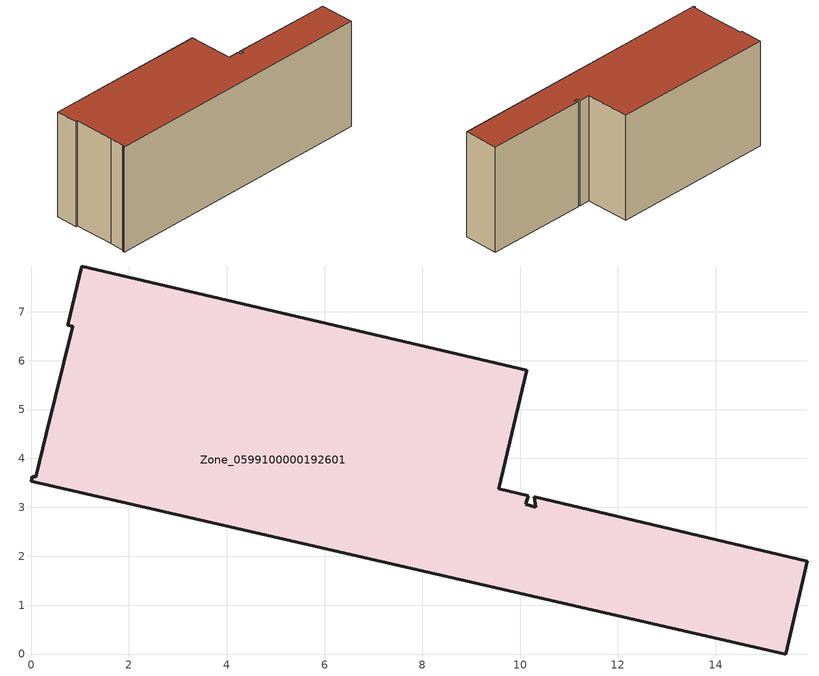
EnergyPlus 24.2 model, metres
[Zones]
Zone_0599100000192601
 floor ground (C_G): 0.75,6.73 1.04,7.93 10.14,5.8 9.57,3.38 10.16,3.24 10.12,3.06 10.31,3 10.29,3.21 15.88,1.9 15.43,0 0,3.54 0.02,3.63 0.1,3.62 0.31,4.5 0.85,6.71 z0
 wall outside (C_F): 1.04,7.93 0.75,6.73 0.85,6.71 0.31,4.5 0.1,3.62 0.02,3.63 0,3.54 15.43,0 15.88,1.9 10.29,3.21 10.31,3 10.12,3.06 10.16,3.24 9.57,3.38 10.14,5.8 1.04,7.93 z0:6.03
 roof outside (C_R): 10.12,3.06 10.16,3.24 9.57,3.38 10.14,5.8 1.04,7.93 0.75,6.73 0.85,6.71 0.31,4.5 0.1,3.62 0.02,3.63 0,3.54 15.43,0 15.88,1.9 10.29,3.21 10.31,3 z6.03
[BUILDING]
Pand.0599100000192601: North Axis=0; Terrain=City; Loads Convergence Tolerance Value=0.04; Temperature Convergence Tolerance Value=0.4; Solar Distribution=FullExterior; Maximum Number of Warmup Days=25; Minimum Number of Warmup Days=1
[Site:Location]
Rotterdam.The.Hague.AP_ZH_NLD Design_Conditions: Latitude=51.96; Longitude=4.45; Time Zone=1; Elevation=-4.5
[SITE:GROUNDTEMPERATURE:BUILDINGSURFACE]
18, 18, 18, 18, 18, 18, 18, 18, 18, 18, 18, 18
[MATERIAL] Thermal Absorptance=0.9; Solar Absorptance=0.7; Visible Absorptance=0.7
Name | Roughness | Thickness | Conductivity | Density | Specific Heat
G.TI.1946 | MediumSmooth | 0.15 | 1 | 540 | 1210
F.TI.1946 | Rough | 0.3 | 0.857143 | 1920 | 840
R.TI.1946 | MediumRough | 0.2 | 0.1 | 1500 | 1000
[CONSTRUCTION]
C_G: G.TI.1946
C_F: F.TI.1946
C_R: R.TI.1946
[ZONE]
Zone_0599100000192601: Type=1; Multiplier=1; Ceiling Height=Autocalculate; Volume=Autocalculate; Floor Area=autocalculate; Part of Total Floor Area=Yes
[ZONEINFILTRATION:DESIGNFLOWRATE]
Infil_Zone_0599100000192601: Zone or ZoneList or Space or SpaceList=Zone_0599100000192601; Schedule=AlwaysOn; Design Flow Rate Calculation Method=Flow/Area; Flow Rate per Floor Area=0.003; Constant Term Coefficient=1; Temperature Term Coefficient=0; Velocity Term Coefficient=0; Velocity Squared Term Coefficient=0
[HVACTEMPLATE:ZONE:IDEALLOADSAIRSYSTEM]
Zone_0599100000192601: Maximum Heating Supply Air Temperature=50; Minimum Cooling Supply Air Temperature=13; Maximum Heating Supply Air Humidity Ratio=0.0156; Minimum Cooling Supply Air Humidity Ratio=0.0077; Heating Limit=NoLimit; Cooling Limit=NoLimit; Dehumidification Control Type=ConstantSensibleHeatRatio; Cooling Sensible Heat Ratio=0.7; Dehumidification Setpoint=60; Humidification Control Type=None; Humidification Setpoint=30; Outdoor Air Method=None; Outdoor Air Flow Rate per Person=0.00944; Outdoor Air Flow Rate per Zone Floor Area=0; Outdoor Air Flow Rate per Zone=0; Demand Controlled Ventilation Type=None; Outdoor Air Economizer Type=NoEconomizer; Heat Recovery Type=None; Sensible Heat Recovery Effectiveness=0.7; Latent Heat Recovery Effectiveness=0.65
[ZONECONTROL:THERMOSTAT]
ThermostatControl_Zone_0599100000192601: Zone or ZoneList=Zone_0599100000192601; Control Type Schedule=DualSetpointControlType; Control 1=Thermostat_Zone_0599100000192601; Temperature Difference Between Cutout And Setpoint=0
[THERMOSTATSETPOINT:DUALSETPOINT]
Thermostat_Zone_0599100000192601: Heating Setpoint Temperature Schedule=HeatingSetpoint_Zone_0599100000192601; Cooling Setpoint Temperature Schedule=CoolingSetpoint_Zone_0599100000192601
[SCHEDULE:COMPACT]
HeatingSetpoint_Zone_0599100000192601: Through: 12/31, For: AllDays, Until: 24:00, 21
CoolingSetpoint_Zone_0599100000192601: Through: 12/31, For: AllDays, Until: 24:00, 24
DualSetpointControlType: Through: 12/31, For: AllDays, Until: 24:00, 4
AlwaysOn: Through: 12/31, For: AllDays, Until: 24:00, 1
